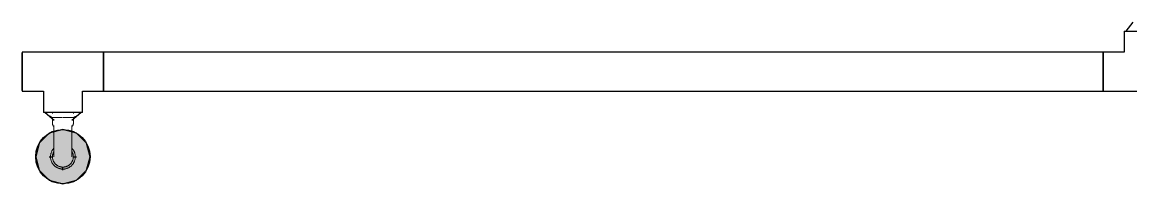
# Model space of a CAD drawing. Header units: inches. Extents: x -3327 to -1, y 8 to 1328.
# Drawn here: x -2279.2 to -2197.8, y 317.7 to 329.6 of the extents above; entities that cross this region are included whole.
import ezdxf

# ---------------------------------------------------------------- set-up
doc = ezdxf.new("R2010")
doc.units = ezdxf.units.IN
doc.header["$MEASUREMENT"] = 0
doc.layers.add('P-PIPE', color=3, linetype='Continuous', lineweight=9)
doc.layers.add('X - REF - FP', color=7, linetype='Continuous', true_color=0xb90000)

# ---------------------------------------------------------------- blocks, each defined once
blk = doc.blocks.new('Victaulic-VicPress316-Elbow 90-45deg Style P568_P571 - Standard-V6-SECOND LEVEL')
at = {"layer": 'P-PIPE'}
for p, q in [((-388.767, 322.597), (-388.767, 322.182)), ((-387.234, 322.182), (-387.234, 322.597)), ((-387.228, 322.924), (-387.222, 322.924)), ((-388.658, 322.027), (-388.658, 321.136)), ((-387.343, 321.136), (-387.343, 322.03))]:
    blk.add_line(p, q, dxfattribs=at)
at = {"layer": 'P-PIPE', "flags": 128}
for points in [[(-388.767, 322.633), (-388.772, 322.633), (-388.778, 322.634), (-388.784, 322.634), (-388.79, 322.635), (-388.795, 322.636), (-388.801, 322.637), (-388.807, 322.639), (-388.812, 322.641), (-388.818, 322.643), (-388.823, 322.645), (-388.828, 322.647), (-388.834, 322.65), (-388.839, 322.653), (-388.844, 322.656), (-388.849, 322.659), (-388.853, 322.662), (-388.858, 322.666), (-388.862, 322.669), (-388.867, 322.673), (-388.871, 322.677), (-388.875, 322.682), (-388.879, 322.686), (-388.882, 322.691), (-388.886, 322.695), (-388.889, 322.7), (-388.892, 322.705), (-388.895, 322.71), (-388.897, 322.715), (-388.9, 322.721), (-388.902, 322.726)], [(-388.781, 322.924), (-388.775, 322.924), (-388.77, 322.924)], [(-388.76, 322.924), (-388.763, 322.924), (-388.766, 322.924), (-388.766, 322.924), (-388.767, 322.924)], [(-388.767, 322.924), (-388.766, 322.924), (-388.764, 322.924), (-388.761, 322.924)], [(-388.75, 322.633), (-388.755, 322.633), (-388.76, 322.633), (-388.763, 322.633), (-388.766, 322.633), (-388.766, 322.633), (-388.767, 322.633)], [(-388.767, 322.633), (-388.766, 322.633), (-388.764, 322.633), (-388.761, 322.633), (-388.757, 322.633), (-388.751, 322.633), (-388.745, 322.633), (-388.737, 322.633), (-388.728, 322.633), (-388.717, 322.633), (-388.706, 322.633), (-388.693, 322.633), (-388.68, 322.633), (-388.665, 322.633), (-388.649, 322.633), (-388.633, 322.633), (-388.615, 322.633), (-388.596, 322.633), (-388.576, 322.633), (-388.556, 322.633), (-388.534, 322.633), (-388.512, 322.633), (-388.488, 322.633), (-388.464, 322.633), (-388.44, 322.633), (-388.414, 322.633), (-388.388, 322.633), (-388.361, 322.633), (-388.334, 322.633), (-388.306, 322.633), (-388.278, 322.633), (-388.249, 322.633), (-388.22, 322.633), (-388.19, 322.633), (-388.16, 322.633), (-388.13, 322.633), (-388.1, 322.633), (-388.069, 322.633), (-388.039, 322.633), (-388.023, 322.633)], [(-387.969, 322.633), (-387.939, 322.633), (-387.908, 322.633), (-387.878, 322.633), (-387.848, 322.633), (-387.818, 322.633), (-387.788, 322.633), (-387.759, 322.633), (-387.73, 322.633), (-387.702, 322.633), (-387.674, 322.633), (-387.646, 322.633), (-387.619, 322.633), (-387.593, 322.633), (-387.567, 322.633), (-387.542, 322.633), (-387.518, 322.633), (-387.495, 322.633), (-387.472, 322.633), (-387.45, 322.633), (-387.429, 322.633), (-387.409, 322.633), (-387.39, 322.633), (-387.372, 322.633), (-387.355, 322.633), (-387.339, 322.633), (-387.324, 322.633), (-387.31, 322.633), (-387.297, 322.633), (-387.286, 322.633), (-387.275, 322.633), (-387.266, 322.633), (-387.257, 322.633), (-387.25, 322.633), (-387.245, 322.633), (-387.24, 322.633), (-387.237, 322.633), (-387.234, 322.633), (-387.234, 322.633), (-387.234, 322.633)], [(-387.234, 322.633), (-387.234, 322.633), (-387.236, 322.633), (-387.239, 322.633), (-387.243, 322.633), (-387.249, 322.633)], [(-387.234, 322.924), (-387.234, 322.924), (-387.236, 322.924), (-387.239, 322.924), (-387.243, 322.924)], [(-387.24, 322.924), (-387.237, 322.924), (-387.234, 322.924), (-387.234, 322.924), (-387.234, 322.924)], [(-387.099, 322.724), (-387.101, 322.718), (-387.104, 322.713), (-387.106, 322.708), (-387.109, 322.703), (-387.113, 322.698), (-387.116, 322.693), (-387.119, 322.689), (-387.123, 322.684), (-387.127, 322.68), (-387.131, 322.676), (-387.135, 322.672), (-387.14, 322.668), (-387.144, 322.664), (-387.149, 322.661), (-387.154, 322.657), (-387.158, 322.654), (-387.164, 322.651), (-387.169, 322.649), (-387.174, 322.646), (-387.179, 322.644), (-387.185, 322.642), (-387.19, 322.64), (-387.196, 322.638), (-387.202, 322.637), (-387.207, 322.636), (-387.213, 322.635), (-387.219, 322.634), (-387.225, 322.634), (-387.23, 322.633), (-387.234, 322.633)], [(-388.658, 321.964), (-388.666, 321.971), (-388.674, 321.978), (-388.682, 321.985), (-388.69, 321.993), (-388.698, 322.001), (-388.705, 322.009), (-388.711, 322.017), (-388.718, 322.026), (-388.724, 322.035), (-388.729, 322.045), (-388.735, 322.054), (-388.74, 322.064), (-388.744, 322.074), (-388.748, 322.084), (-388.752, 322.094), (-388.755, 322.105), (-388.758, 322.115), (-388.761, 322.126), (-388.763, 322.136), (-388.764, 322.147), (-388.765, 322.158), (-388.766, 322.169), (-388.767, 322.18), (-388.767, 322.182)], [(-387.234, 322.182), (-387.234, 322.171), (-387.234, 322.16), (-387.235, 322.149), (-387.237, 322.138), (-387.239, 322.128), (-387.241, 322.117), (-387.244, 322.106), (-387.247, 322.096), (-387.251, 322.086), (-387.255, 322.076), (-387.259, 322.066), (-387.264, 322.056), (-387.27, 322.046), (-387.275, 322.037), (-387.281, 322.028), (-387.287, 322.019), (-387.294, 322.01), (-387.301, 322.002), (-387.308, 321.994), (-387.316, 321.986), (-387.324, 321.979), (-387.332, 321.972), (-387.341, 321.965), (-387.343, 321.964)], [(-388.658, 321.136), (-388.658, 321.08), (-388.658, 321.024), (-388.658, 320.969), (-388.658, 320.914), (-388.658, 320.859), (-388.658, 320.805), (-388.658, 320.751), (-388.658, 320.698), (-388.658, 320.645), (-388.658, 320.593), (-388.658, 320.542), (-388.658, 320.493), (-388.658, 320.444), (-388.658, 320.396), (-388.658, 320.349), (-388.658, 320.304), (-388.658, 320.26), (-388.658, 320.217), (-388.658, 320.176), (-388.658, 320.137), (-388.658, 320.099), (-388.658, 320.062), (-388.658, 320.028), (-388.658, 319.995), (-388.658, 319.964), (-388.658, 319.934), (-388.658, 319.907), (-388.658, 319.882), (-388.658, 319.859), (-388.658, 319.837), (-388.658, 319.818), (-388.658, 319.801), (-388.658, 319.786), (-388.658, 319.774), (-388.658, 319.763), (-388.658, 319.755), (-388.658, 319.749), (-388.658, 319.745), (-388.658, 319.743), (-388.658, 319.743)], [(-387.343, 319.743), (-387.343, 319.744), (-387.343, 319.747), (-387.343, 319.753), (-387.343, 319.761), (-387.343, 319.771), (-387.343, 319.783), (-387.343, 319.797), (-387.343, 319.814), (-387.343, 319.832), (-387.343, 319.853), (-387.343, 319.875), (-387.343, 319.9), (-387.343, 319.927), (-387.343, 319.956), (-387.343, 319.986), (-387.343, 320.018), (-387.343, 320.053), (-387.343, 320.089), (-387.343, 320.126), (-387.343, 320.165), (-387.343, 320.206), (-387.343, 320.248), (-387.343, 320.292), (-387.343, 320.337), (-387.343, 320.383), (-387.343, 320.431), (-387.343, 320.479), (-387.343, 320.529), (-387.343, 320.58), (-387.343, 320.631), (-387.343, 320.683), (-387.343, 320.736), (-387.343, 320.79), (-387.343, 320.844), (-387.343, 320.899), (-387.343, 320.954), (-387.343, 321.009), (-387.343, 321.065), (-387.343, 321.121), (-387.343, 321.136)], [(-388.658, 320.375), (-388.679, 320.352), (-388.703, 320.324), (-388.726, 320.295), (-388.747, 320.266), (-388.767, 320.236), (-388.787, 320.204), (-388.804, 320.173), (-388.821, 320.14), (-388.836, 320.107), (-388.85, 320.073), (-388.863, 320.039), (-388.874, 320.004), (-388.883, 319.969), (-388.892, 319.934), (-388.899, 319.898), (-388.904, 319.862), (-388.908, 319.825), (-388.911, 319.789), (-388.912, 319.753), (-388.912, 319.716), (-388.91, 319.68), (-388.907, 319.643), (-388.902, 319.607), (-388.896, 319.571), (-388.888, 319.536), (-388.879, 319.5), (-388.869, 319.465), (-388.857, 319.431), (-388.844, 319.397), (-388.829, 319.363), (-388.813, 319.33), (-388.796, 319.298), (-388.778, 319.267), (-388.758, 319.236), (-388.737, 319.206), (-388.715, 319.177), (-388.692, 319.149), (-388.668, 319.122), (-388.642, 319.095), (-388.616, 319.07), (-388.589, 319.046), (-388.56, 319.023), (-388.531, 319.001), (-388.501, 318.981), (-388.47, 318.961), (-388.439, 318.943), (-388.406, 318.926), (-388.373, 318.911), (-388.34, 318.896), (-388.306, 318.883), (-388.271, 318.872), (-388.236, 318.862), (-388.2, 318.853), (-388.165, 318.846), (-388.129, 318.84), (-388.092, 318.836), (-388.056, 318.833), (-388.02, 318.831), (-388, 318.831)], [(-388.661, 320.131), (-388.676, 320.104), (-388.69, 320.077), (-388.703, 320.049), (-388.714, 320.021), (-388.725, 319.992), (-388.734, 319.963), (-388.743, 319.933), (-388.75, 319.903), (-388.755, 319.873), (-388.76, 319.843), (-388.763, 319.812), (-388.766, 319.782), (-388.766, 319.751), (-388.766, 319.72), (-388.765, 319.69), (-388.762, 319.659), (-388.758, 319.629), (-388.753, 319.599), (-388.746, 319.569), (-388.739, 319.539), (-388.73, 319.51), (-388.72, 319.481), (-388.709, 319.452), (-388.697, 319.424), (-388.684, 319.396), (-388.669, 319.369), (-388.654, 319.343), (-388.637, 319.317), (-388.62, 319.292), (-388.601, 319.267), (-388.582, 319.244), (-388.561, 319.221), (-388.54, 319.199), (-388.518, 319.178), (-388.495, 319.157), (-388.471, 319.138), (-388.446, 319.12), (-388.421, 319.102), (-388.395, 319.086), (-388.369, 319.071), (-388.341, 319.057), (-388.314, 319.043), (-388.285, 319.031), (-388.257, 319.021), (-388.228, 319.011), (-388.198, 319.002), (-388.168, 318.995), (-388.138, 318.989), (-388.108, 318.984), (-388.078, 318.98), (-388.047, 318.978), (-388.017, 318.976), (-388, 318.976)], [(-388, 318.831), (-387.964, 318.832), (-387.927, 318.834), (-387.891, 318.837), (-387.855, 318.842), (-387.819, 318.849), (-387.783, 318.857), (-387.748, 318.866), (-387.713, 318.877), (-387.679, 318.889), (-387.645, 318.903), (-387.612, 318.918), (-387.579, 318.934), (-387.547, 318.951), (-387.516, 318.97), (-387.485, 318.99), (-387.455, 319.011), (-387.427, 319.034), (-387.399, 319.057), (-387.372, 319.082), (-387.346, 319.107), (-387.321, 319.134), (-387.297, 319.162), (-387.274, 319.19), (-387.253, 319.22), (-387.233, 319.25), (-387.213, 319.281), (-387.196, 319.313), (-387.179, 319.345), (-387.164, 319.379), (-387.15, 319.412), (-387.137, 319.447), (-387.126, 319.481), (-387.117, 319.516), (-387.108, 319.552), (-387.101, 319.588), (-387.096, 319.624), (-387.092, 319.66), (-387.089, 319.696), (-387.088, 319.733), (-387.088, 319.769), (-387.09, 319.806), (-387.093, 319.842), (-387.098, 319.878), (-387.104, 319.914), (-387.112, 319.95), (-387.121, 319.985), (-387.131, 320.02), (-387.143, 320.055), (-387.156, 320.089), (-387.171, 320.122), (-387.187, 320.155), (-387.204, 320.187), (-387.222, 320.219), (-387.242, 320.25), (-387.263, 320.28), (-387.285, 320.309), (-387.308, 320.337), (-387.332, 320.364)], [(-388, 318.976), (-387.969, 318.977), (-387.939, 318.979), (-387.908, 318.982), (-387.878, 318.986), (-387.848, 318.992), (-387.818, 318.998), (-387.788, 319.006), (-387.759, 319.015), (-387.73, 319.025), (-387.702, 319.037), (-387.674, 319.049), (-387.646, 319.063), (-387.619, 319.078), (-387.593, 319.093), (-387.567, 319.11), (-387.542, 319.128), (-387.518, 319.147), (-387.495, 319.167), (-387.472, 319.187), (-387.45, 319.209), (-387.429, 319.231), (-387.409, 319.254), (-387.39, 319.278), (-387.372, 319.303), (-387.355, 319.329), (-387.339, 319.355), (-387.324, 319.382), (-387.31, 319.409), (-387.297, 319.437), (-387.286, 319.465), (-387.275, 319.494), (-387.266, 319.523), (-387.257, 319.553), (-387.25, 319.582), (-387.245, 319.613), (-387.24, 319.643), (-387.237, 319.673), (-387.234, 319.704), (-387.234, 319.735), (-387.234, 319.765), (-387.235, 319.796), (-387.238, 319.826), (-387.242, 319.857), (-387.247, 319.887), (-387.254, 319.917), (-387.261, 319.947), (-387.27, 319.976), (-387.28, 320.005), (-387.291, 320.034), (-387.303, 320.062), (-387.316, 320.089), (-387.331, 320.116), (-387.343, 320.137)]]:
    blk.add_lwpolyline(points, dxfattribs=at)

msp = doc.modelspace()

# ---------------------------------------------------------------- hatches: boundary and pattern name
at = {"layer": 'X - REF - FP'}
h = msp.add_hatch(color=256, dxfattribs=at)
edge = h.paths.add_edge_path(flags=0)
edge.add_arc((-2276.25, 319.743), 2, 0, 360)
msp.add_hatch(color=256, dxfattribs=at).paths.add_polyline_path([(-2276.25, 317.743), (-2275.25, 318.011), (-2274.518, 318.743), (-2274.25, 319.743), (-2274.518, 320.743), (-2275.25, 321.475), (-2276.25, 321.743), (-2277.25, 321.475), (-2277.982, 320.743), (-2278.25, 319.743), (-2277.982, 318.743), (-2277.25, 318.011)], flags=0)

# ---------------------------------------------------------------- linework, layer by layer
for p, q in [((-2197.669, 329.648), (-2198.169, 328.992)), ((-2198.294, 328.992), (-2198.294, 327.437)), ((-2198.294, 328.992), (-2195.42, 328.992)), ((-2273.258, 327.437), (-2279.242, 327.437)), ((-2279.242, 327.437), (-2279.242, 325.281)), ((-2279.242, 327.245), (-2279.242, 327.388)), ((-2199.849, 327.437), (-2273.258, 327.437)), ((-2273.258, 325.281), (-2273.258, 327.437)), ((-2273.258, 327.388), (-2273.258, 327.245)), ((-2198.294, 327.437), (-2199.849, 327.437)), ((-2199.849, 327.437), (-2199.849, 326.719)), ((-2199.849, 327.245), (-2199.849, 327.388)), ((-2279.242, 327.017), (-2279.242, 327.244)), ((-2279.242, 326.719), (-2279.242, 327.016)), ((-2279.242, 326.372), (-2279.242, 326.719)), ((-2273.258, 327.244), (-2273.258, 327.017)), ((-2273.258, 327.016), (-2273.258, 326.719)), ((-2273.258, 326.719), (-2273.258, 326.372)), ((-2199.849, 327.017), (-2199.849, 327.244)), ((-2199.849, 326.719), (-2199.849, 327.016)), ((-2199.849, 326.372), (-2199.849, 326.719)), ((-2199.849, 326.719), (-2199.849, 324.562)), ((-2279.242, 325.628), (-2279.242, 326.372)), ((-2273.258, 326.372), (-2273.258, 325.628)), ((-2199.849, 325.628), (-2199.849, 326.372)), ((-2279.242, 325.281), (-2279.242, 325.628)), ((-2279.242, 324.984), (-2279.242, 325.281)), ((-2279.242, 325.281), (-2279.242, 324.562)), ((-2279.242, 324.756), (-2279.242, 324.983)), ((-2273.258, 325.628), (-2273.258, 325.281)), ((-2273.258, 324.562), (-2273.258, 325.281)), ((-2273.258, 325.281), (-2273.258, 324.984)), ((-2273.258, 324.983), (-2273.258, 324.756)), ((-2199.849, 325.281), (-2199.849, 325.628)), ((-2199.849, 324.984), (-2199.849, 325.281)), ((-2199.849, 324.756), (-2199.849, 324.983)), ((-2279.242, 324.612), (-2279.242, 324.755)), ((-2279.242, 324.563), (-2277.687, 324.563)), ((-2277.687, 324.563), (-2277.687, 323.008)), ((-2274.813, 324.563), (-2273.258, 324.563)), ((-2274.813, 323.008), (-2274.813, 324.563)), ((-2273.258, 324.755), (-2273.258, 324.612)), ((-2273.258, 324.562), (-2199.849, 324.562)), ((-2199.849, 324.612), (-2199.849, 324.755)), ((-2199.849, 324.563), (-2193.864, 324.563)), ((-2274.813, 323.008), (-2277.687, 323.008)), ((-2277.563, 323.008), (-2276.901, 322.429)), ((-2275.599, 322.429), (-2274.938, 323.008)), ((-2276.25, 321.743), (-2277.25, 321.475)), ((-2275.25, 321.475), (-2276.25, 321.743)), ((-2277.25, 321.475), (-2277.982, 320.743)), ((-2274.518, 320.743), (-2275.25, 321.475)), ((-2277.982, 320.743), (-2278.25, 319.743)), ((-2274.25, 319.743), (-2274.518, 320.743)), ((-2278.25, 319.743), (-2277.982, 318.743)), ((-2277.25, 319.743), (-2276.986, 319.743)), ((-2275.514, 319.743), (-2275.25, 319.743)), ((-2274.518, 318.743), (-2274.25, 319.743)), ((-2277.982, 318.743), (-2277.25, 318.011)), ((-2276.25, 318.743), (-2276.25, 319.005)), ((-2275.25, 318.011), (-2274.518, 318.743)), ((-2277.25, 318.011), (-2276.25, 317.743)), ((-2276.25, 317.743), (-2275.25, 318.011))]:
    msp.add_line(p, q, dxfattribs=at)
msp.add_circle((-2276.25, 319.743), 2, dxfattribs=at)

# ---------------------------------------------------------------- block references
msp.add_blockref('Victaulic-VicPress316-Elbow 90-45deg Style P568_P571 - Standard-V6-SECOND LEVEL', (-1888.25, 0), dxfattribs=at)

doc.saveas('drawing.dxf')
